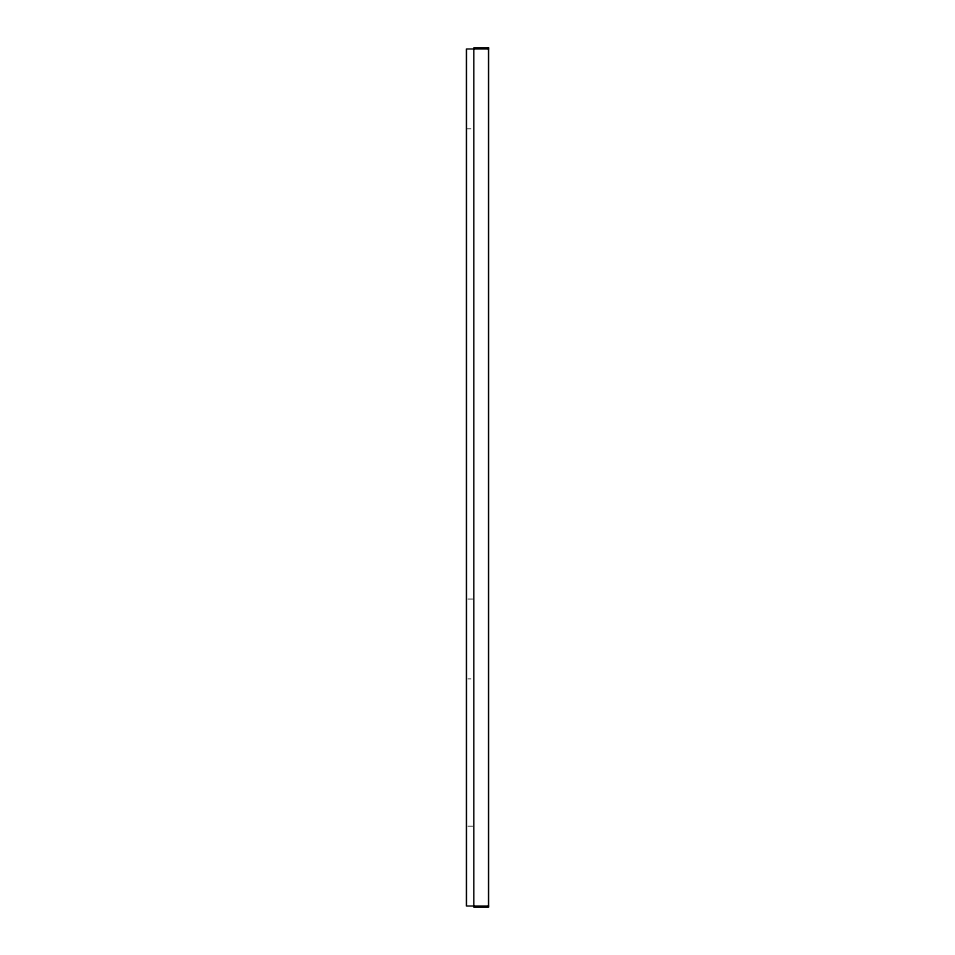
<?xml version="1.0" encoding="UTF-8"?>
<svg xmlns="http://www.w3.org/2000/svg" width="955" height="955" viewBox="0 0 955 955"><rect width="100%" height="100%" fill="white"/><g stroke="black" fill="none" stroke-linecap="round" stroke-linejoin="round"><path stroke-width="0.72" stroke-dasharray="4.78 3.58" d="M466.446 128.794L470.875 128.794M467.926 599.06L473.811 599.06M467.926 678.874L470.875 678.874M467.926 826.206L473.811 826.206"/><path stroke-width="1.43" d="M488.554 48.98L466.446 48.98L466.446 906.02L488.554 906.02M488.554 47.75L473.811 47.75L473.811 907.25L488.554 907.25L488.554 47.75"/></g></svg>
